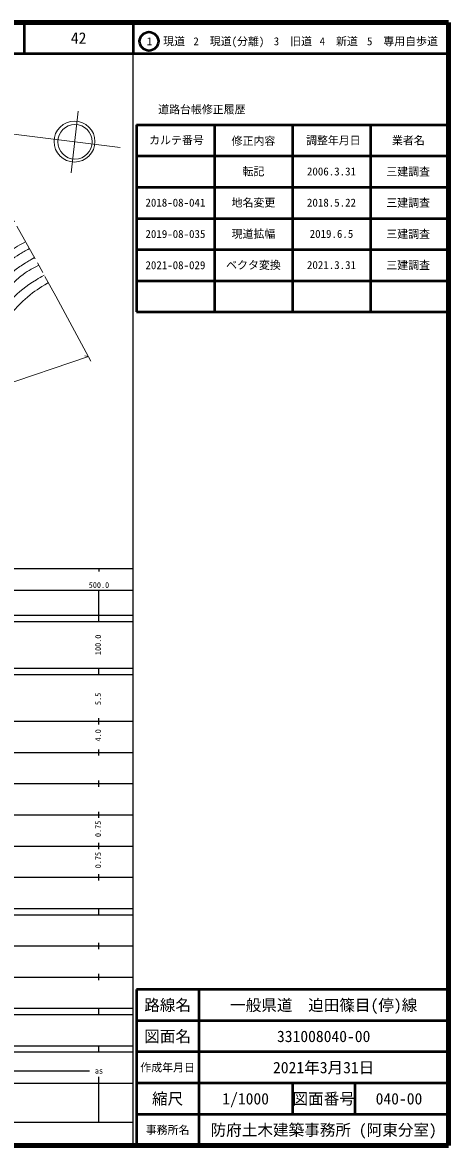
# Model space of a CAD drawing. Units: millimetres at full size, sheet at 1:1000; details may follow other scales. Extents: x 40000 to 680000, y 20000 to 380000.
# Drawn here: x 543497 to 680000, y 20000 to 380000 of the extents above; entities that cross this region are included whole.
import ezdxf
from ezdxf.enums import TextEntityAlignment as Align

# ---------------------------------------------------------------- set-up
doc = ezdxf.new("R2010")
doc.units = ezdxf.units.MM
doc.header["$LTSCALE"] = 1000
doc.linetypes.add('CHAIN', pattern=[18.5, 12, -1.5, 3.5, -1.5])
for name, color, linetype, lineweight in [('M-BGD', 7, 'Continuous', 13), ('M-BMK', 2, 'CHAIN', 13), ('M-BMK-SRVR', 3, 'Continuous', 13), ('M-STR-HTXT', 7, 'Continuous', 13), ('M-TTL', 2, 'Continuous', 140), ('M-TTL-BAND', 7, 'Continuous', 25), ('M-TTL-FRAM', 2, 'Continuous', 50), ('M-TTL-LINE', 7, 'Continuous', 50)]:
    doc.layers.add(name, color=color, linetype=linetype, lineweight=lineweight)
doc.layers.add('M-TTL-TXT', color=7, linetype='Continuous')
doc.styles.add('ＭＳ ゴシック', font='')
doc.styles.get('ＭＳ ゴシック').set_extended_font_data('MS Gothic')

msp = doc.modelspace()

# ---------------------------------------------------------------- linework, layer by layer
at = {"layer": 'M-BGD'}
for points, knots in [([(544507, 309719), (541646, 308092), (540688, 307620), (538526, 305878), (537016, 304662), (536271, 303861), (534859, 302532), (533561, 301310), (532740, 300710), (531593, 299346), (530330, 297844), (529809, 296849), (528855, 295135), (527292, 292326), (526767, 290573), (525300, 287713), (524212, 285592), (523602, 284398), (522333, 282378), (521176, 280535), (520600, 279428), (519149, 277806), (517547, 276015), (516507, 275041), (514385, 273913), (512834, 273089), (512116, 272823), (510190, 272292)], [0, 0, 0, 0, 1, 1, 1, 2, 2, 2, 3, 3, 3, 4, 4, 4, 5, 5, 5, 6, 6, 6, 7, 7, 7, 8, 8, 8, 9, 9, 9, 9]), ([(503128, 269603), (505614, 269470), (506373, 269394), (508445, 269541), (509915, 269645), (510752, 269673), (512191, 269989), (513553, 270288), (514325, 270513), (515570, 271142), (516905, 271816), (517631, 272313), (518676, 273383), (520042, 274783), (520519, 275819), (521574, 277466), (522406, 278765), (522763, 279560), (523592, 280861), (524721, 282636), (525480, 283547), (526602, 285328), (528604, 288507), (529450, 290458), (531501, 293606), (532679, 295414), (533452, 296350), (534751, 298073), (535804, 299468), (536311, 300323), (537503, 301602), (539224, 303450), (540388, 304324), (542511, 305693), (543726, 306476), (544188, 306762), (545718, 307542)], [0, 0, 0, 0, 1, 1, 1, 2, 2, 2, 3, 3, 3, 4, 4, 4, 5, 5, 5, 6, 6, 6, 7, 7, 7, 8, 8, 8, 9, 9, 9, 10, 10, 10, 11, 11, 11, 12, 12, 12, 12]), ([(511305, 267514), (513573, 268513), (514339, 268841), (516101, 270005), (517791, 271122), (518642, 271895), (520129, 273271), (521216, 274277), (521864, 274821), (522769, 275993), (524083, 277695), (524401, 278927), (525573, 280729), (527510, 283710), (528763, 285266), (530826, 288160), (532462, 290455), (533306, 291795), (535045, 294012), (537057, 296577), (538193, 298048), (540625, 300218), (541838, 301301), (542672, 301718), (544028, 302614), (545292, 303449), (545725, 303711), (547319, 304666)], [0, 0, 0, 0, 1, 1, 1, 2, 2, 2, 3, 3, 3, 4, 4, 4, 5, 5, 5, 6, 6, 6, 7, 7, 7, 8, 8, 8, 9, 9, 9, 9]), ([(548718, 302153), (546011, 300747), (545042, 300335), (543021, 298694), (541672, 297599), (540913, 296964), (539782, 295646), (538561, 294222), (538091, 293258), (537032, 291710), (535656, 289697), (534968, 288512), (533576, 286511), (531628, 283713), (530415, 282233), (528431, 279461), (527074, 277564), (526353, 276474), (524988, 274583), (523228, 272145), (522581, 270458), (520361, 268429), (519321, 267479), (518465, 267316), (517214, 266671), (515849, 265966), (515367, 265759), (513651, 265005)], [0, 0, 0, 0, 1, 1, 1, 2, 2, 2, 3, 3, 3, 4, 4, 4, 5, 5, 5, 6, 6, 6, 7, 7, 7, 8, 8, 8, 9, 9, 9, 9]), ([(524803, 270835), (529010, 277296), (530127, 279241), (534104, 284208), (536236, 286871), (537406, 288392), (539749, 290871), (542581, 293869), (544422, 295382), (547939, 297535), (548914, 298131), (549267, 298377), (550478, 298991)], [0, 0, 0, 0, 1, 1, 1, 2, 2, 2, 3, 3, 3, 4, 4, 4, 4]), ([(551796, 296623), (548595, 294658), (547539, 294037), (545117, 291982), (542914, 290113), (541831, 288889), (539888, 286753), (538142, 284834), (537237, 283690), (535677, 281617), (534169, 279614), (533694, 278893), (532021, 276342)], [0, 0, 0, 0, 1, 1, 1, 2, 2, 2, 3, 3, 3, 4, 4, 4, 4])]:
    msp.add_open_spline(points, degree=3, knots=knots, dxfattribs=at)
at = {"layer": 'M-BMK'}
msp.add_line((523717, 347070), (554222, 292263), dxfattribs=at)
at = {"layer": 'M-BMK-SRVR'}
msp.add_line((561356, 351592), (559054, 331770), dxfattribs=at)
msp.add_lwpolyline([(574777, 339969), (533643, 345087), (537892, 343716), (539112, 345486)], dxfattribs=at)
for centre, radius in [((560167, 341830), 6560), ((560323, 341758), 5534)]:
    msp.add_circle(centre, radius, dxfattribs=at)
at = {"layer": 'M-STR-HTXT'}
for p, q in [((565429, 271464), (554222, 292263)), ((449707, 233757), (564615, 272975)), ((564615, 272975), (563507, 273125))]:
    msp.add_line(p, q, dxfattribs=at)
at = {"layer": 'M-TTL'}
for p, q in [((680000, 380000), (40000, 380000)), ((680000, 20000), (680000, 380000)), ((40000, 20000), (680000, 20000))]:
    msp.add_line(p, q, dxfattribs=at)
at = {"layer": 'M-TTL-BAND'}
for p, q in [((579000, 20000), (579000, 370000)), ((40000, 205000), (579000, 205000)), ((568000, 205000), (568000, 204000)), ((68000, 198000), (579000, 198000)), ((568000, 188000), (568000, 198000)), ((40000, 190000), (579000, 190000)), ((40000, 188000), (579000, 188000)), ((40000, 173000), (579000, 173000)), ((568000, 171000), (568000, 173000)), ((40000, 171000), (579000, 171000)), ((40000, 156000), (579000, 156000)), ((568000, 155000), (568000, 157000)), ((46000, 146000), (579000, 146000)), ((568000, 145000), (568000, 147000)), ((568000, 135000), (568000, 137000)), ((52000, 136000), (579000, 136000)), ((46000, 126000), (579000, 126000)), ((568000, 125000), (568000, 127000)), ((52000, 116000), (579000, 116000)), ((568000, 115000), (568000, 117000)), ((46000, 106000), (579000, 106000)), ((568000, 105000), (568000, 107000)), ((40000, 96000), (579000, 96000)), ((40000, 94000), (579000, 94000)), ((568000, 94000), (568000, 96000)), ((49000, 84000), (579000, 84000)), ((568000, 83000), (568000, 85000)), ((40000, 74000), (579000, 74000)), ((568000, 73000), (568000, 75000)), ((40000, 64000), (579000, 64000)), ((40000, 62000), (579000, 62000)), ((568000, 62000), (568000, 64000)), ((40000, 52000), (579000, 52000)), ((568000, 50000), (568000, 52000)), ((40000, 50000), (579000, 50000)), ((71000, 44000), (565000, 44000)), ((40000, 40000), (579000, 40000)), ((568000, 27500), (568000, 42000)), ((68000, 27500), (579000, 27500))]:
    msp.add_line(p, q, dxfattribs=at)
at = {"layer": 'M-TTL-FRAM'}
for p, q in [((580000, 347197), (580000, 287197)), ((580000, 347197), (680000, 347197)), ((580000, 287197), (680000, 287197)), ((680000, 70000), (580000, 70000)), ((580000, 70000), (580000, 20000))]:
    msp.add_line(p, q, dxfattribs=at)
at = {"layer": 'M-TTL-LINE'}
for p, q in [((543997, 380000), (543997, 370000)), ((579000, 380000), (579000, 370000)), ((40000, 370000), (680000, 370000)), ((605000, 347197), (605000, 287197)), ((630000, 347197), (630000, 287197)), ((655000, 347197), (655000, 287197)), ((580000, 337197), (680000, 337197)), ((580000, 327197), (680000, 327197)), ((580000, 317197), (680000, 317197)), ((580000, 307197), (680000, 307197)), ((580000, 297197), (680000, 297197)), ((600000, 70000), (600000, 20000)), ((680000, 60000), (580000, 60000)), ((680000, 50000), (580000, 50000)), ((680000, 40000), (580000, 40000)), ((630000, 40000), (630000, 30000)), ((650000, 40000), (650000, 30000)), ((680000, 30000), (580000, 30000))]:
    msp.add_line(p, q, dxfattribs=at)
msp.add_circle((584031, 373958), 3000, dxfattribs=at)

# ---------------------------------------------------------------- texts
at = {"layer": 'M-TTL-BAND', "style": 'ＭＳ ゴシック'}
for s, p in [('500.0', (568000, 198195)), ('as', (568000, 42500))]:
    msp.add_text(s, height=1833, dxfattribs=at).set_placement(p, align=Align.BOTTOM_CENTER)
for s, p in [('100.0', (569189, 180500)), ('5.5', (569189, 163174)), ('4.0', (569189, 151500)), ('0.75', (569189, 121500)), ('0.75', (569189, 111500))]:
    msp.add_text(s, height=1833, rotation=90, dxfattribs=at).set_placement(p, align=Align.BOTTOM_CENTER)
at = {"layer": 'M-TTL-TXT', "style": 'ＭＳ ゴシック'}
for s, height, p in [('42', 3666, (561497, 375000)), ('1\u3000現道', 2566, (589448, 373958)), ('2\u3000現道(分離)', 2566, (609619, 373958)), ('3\u3000旧道', 2566, (630121, 373958)), ('4\u3000新道', 2566, (644824, 373958)), ('5\u3000専用自歩道', 2566, (665228, 373958)), ('道路台帳修正履歴', 2566, (600968, 352113)), ('カルテ番号', 2566, (592839, 342277)), ('修正内容', 2566, (617509, 342023)), ('調整年月日', 2566, (643089, 342197)), ('業者名', 2566, (667134, 342197)), ('転記', 2566, (617500, 332245)), ('2006.3.31', 2566, (642500, 332245)), ('三建調査', 2566, (667077, 332189)), ('2018-08-041', 2566, (592500, 322245)), ('地名変更', 2566, (617500, 322245)), ('2018.5.22', 2566, (642500, 322245)), ('三建調査', 2566, (667077, 322189)), ('2019-08-035', 2566, (592500, 312197)), ('現道拡幅', 2566, (617500, 312245)), ('2019.6.5', 2566, (642500, 312245)), ('三建調査', 2566, (667077, 312189)), ('2021-08-029', 2566, (592500, 302197)), ('ベクタ変換', 2566, (617500, 302245)), ('2021.3.31', 2566, (642500, 302245)), ('三建調査', 2566, (667077, 302189)), ('路線名', 3666, (590000, 65000)), ('路線名', 3666, (590000, 65000)), ('一般県道\u3000迫田篠目(停)線', 3666, (640000, 65000)), ('図面名', 3666, (590000, 55000)), ('図面名', 3666, (590000, 55000)), ('331008040-00', 3666, (640000, 55000)), ('2021年3月31日', 3666, (640000, 45000)), ('作成年月日', 2566, (590000, 45000)), ('作成年月日', 2566, (590000, 45000)), ('縮尺', 3666, (590000, 35000)), ('縮尺', 3666, (590000, 35000)), ('1/1000', 3666, (615000, 35000)), ('図面番号', 3666, (640000, 35000)), ('図面番号', 3666, (640000, 35000)), ('040-00', 3666, (664125, 35000)), ('事務所名', 2566, (590000, 25000)), ('事務所名', 2566, (590000, 25000)), ('防府土木建築事務所 (阿東分室)', 3666, (640000, 25000))]:
    msp.add_text(s, height=height, dxfattribs=at).set_placement(p, align=Align.MIDDLE_CENTER)

doc.saveas('drawing.dxf')
